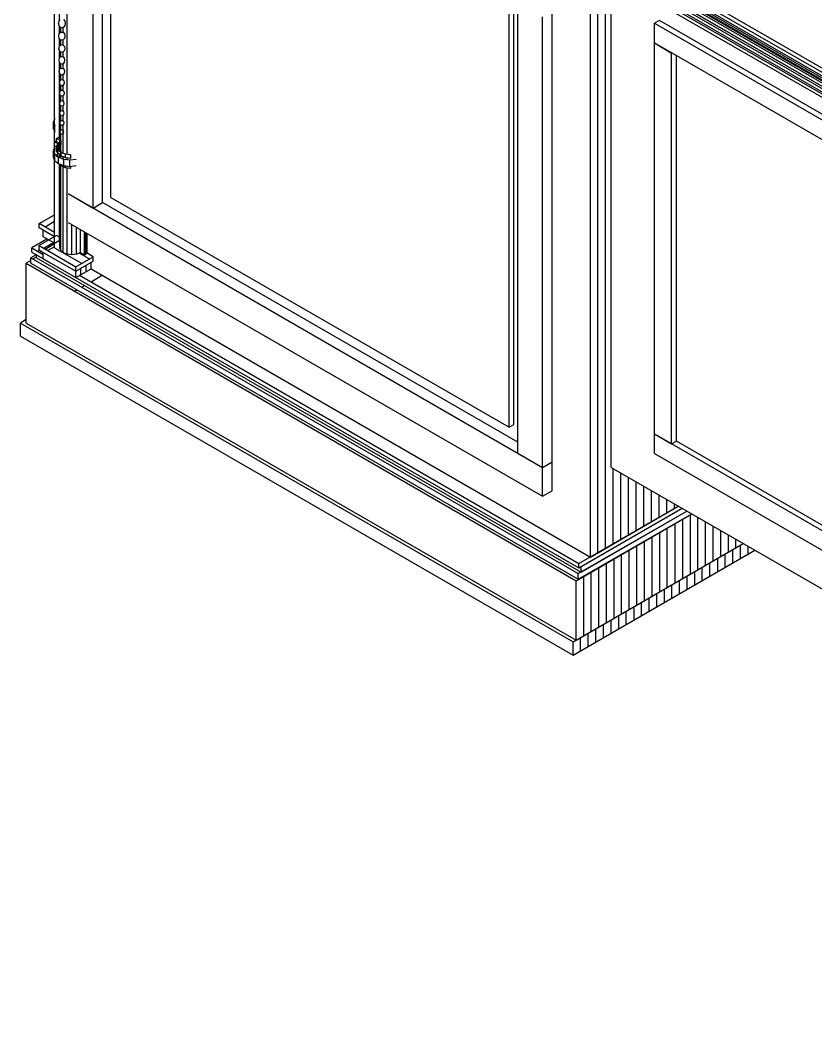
# Model space of a CAD drawing. Header units: inches. Extents: x 0.3 to 16.2, y 0.3 to 11.4.
# Drawn here: x 10.658 to 11.636, y 8.021 to 9.271 of the extents above; entities that cross this region are included whole.
import ezdxf

# ---------------------------------------------------------------- set-up
doc = ezdxf.new("R2010")
doc.units = ezdxf.units.IN
doc.header["$LTSCALE"] = 0.009843
doc.header["$MEASUREMENT"] = 0
doc.layers.add('GEOMETRY', color=7, linetype='Continuous')

msp = doc.modelspace()

# ---------------------------------------------------------------- linework, layer by layer
at = {"layer": 'GEOMETRY'}
for p, q in [((10.7386, 9.7126), (13.2535, 8.2606)), ((10.7421, 9.7146), (13.2535, 8.2646)), ((10.7421, 9.7146), (13.2535, 8.2646)), ((10.7433, 9.7201), (13.2535, 8.2709)), ((10.7433, 9.7177), (13.2535, 8.2685)), ((10.7433, 9.7177), (13.2535, 8.2685)), ((10.7433, 9.7165), (13.2535, 8.2673)), ((10.7362, 9.711), (13.2535, 8.2579)), ((10.7362, 9.711), (13.2535, 8.2579)), ((10.7429, 9.7098), (13.2535, 8.2606)), ((10.7429, 9.7031), (13.2535, 8.2535)), ((10.7429, 9.7031), (13.2535, 8.2535)), ((10.7429, 9.7004), (13.2535, 8.2512)), ((10.7429, 9.7004), (13.2535, 8.2512)), ((10.7429, 9.6965), (13.2535, 8.2469)), ((10.7476, 9.0402), (10.7476, 9.5941)), ((10.7591, 9.0469), (10.7591, 9.5874)), ((10.7697, 9.0531), (10.7697, 9.5689)), ((10.7004, 8.9913), (10.7004, 9.5575)), ((10.7157, 9.1059), (10.7157, 9.524)), ((11.3728, 9.3634), (12.6358, 8.6343)), ((11.3728, 9.3634), (12.6358, 8.6343)), ((12.6323, 8.6417), (11.3811, 9.3638)), ((11.3728, 9.3591), (12.6358, 8.6303)), ((11.3591, 8.611), (11.3591, 9.3409)), ((11.3681, 8.6165), (11.3681, 9.3354)), ((11.3776, 8.622), (11.3776, 9.3299)), ((11.3846, 8.7213), (11.3846, 9.326)), ((11.265, 8.774), (11.265, 9.2898)), ((11.2697, 8.7386), (11.2697, 9.2925)), ((10.7063, 9.2709), (10.7063, 9.2795)), ((11.2591, 8.7709), (11.2591, 9.2866)), ((11.3, 8.7213), (11.3, 9.2752)), ((11.3118, 8.728), (11.3118, 9.2819)), ((10.7051, 9.2673), (10.7059, 9.2701)), ((10.7059, 9.2646), (10.7051, 9.2673)), ((10.7059, 9.2701), (10.7071, 9.272)), ((10.7071, 9.2626), (10.7059, 9.2646)), ((10.7063, 9.2547), (10.7063, 9.2638)), ((10.7067, 9.2551), (10.7067, 9.2634)), ((10.7094, 9.2618), (10.7071, 9.2626)), ((10.7079, 9.2563), (10.7079, 9.2622)), ((10.7114, 9.2626), (10.7094, 9.2618)), ((10.711, 9.2563), (10.711, 9.2622)), ((10.711, 9.2563), (10.711, 9.2622)), ((10.7114, 9.272), (10.713, 9.2701)), ((10.713, 9.2646), (10.7114, 9.2626)), ((10.713, 9.2701), (10.7134, 9.2673)), ((10.7134, 9.2673), (10.713, 9.2646)), ((11.4437, 9.2709), (11.4378, 9.2677)), ((11.4378, 9.2677), (12.015, 8.9343)), ((11.4378, 9.2677), (12.015, 8.9343)), ((11.4378, 9.2433), (11.4378, 9.2677)), ((12.0209, 8.9378), (11.4437, 9.2709)), ((10.7055, 9.2516), (10.7059, 9.2543)), ((10.7059, 9.2488), (10.7055, 9.2516)), ((10.7059, 9.2543), (10.7075, 9.2563)), ((10.7075, 9.2563), (10.7094, 9.2567)), ((10.7094, 9.2567), (10.711, 9.2563)), ((10.711, 9.2563), (10.7126, 9.2543)), ((10.7126, 9.2543), (10.713, 9.2516)), ((10.713, 9.2516), (10.7126, 9.2488)), ((10.7055, 9.2366), (10.7063, 9.239)), ((10.7075, 9.2469), (10.7059, 9.2488)), ((10.7063, 9.2394), (10.7063, 9.2484)), ((10.7063, 9.239), (10.7075, 9.2406)), ((10.7067, 9.2398), (10.7067, 9.248)), ((10.7094, 9.2465), (10.7075, 9.2469)), ((10.7075, 9.2406), (10.7094, 9.2413)), ((10.7079, 9.2409), (10.7079, 9.2469)), ((10.711, 9.2469), (10.7094, 9.2465)), ((10.7094, 9.2413), (10.711, 9.2406)), ((10.7126, 9.2488), (10.711, 9.2469)), ((10.711, 9.2406), (10.711, 9.2469)), ((10.711, 9.2406), (10.711, 9.2469)), ((10.711, 9.2406), (10.7126, 9.239)), ((10.7126, 9.239), (10.713, 9.2366)), ((11.4378, 9.2433), (12.015, 8.9098)), ((11.4378, 9.2433), (11.4587, 9.2307)), ((11.4378, 9.2433), (11.4587, 9.2307)), ((11.4378, 8.7626), (11.4378, 9.2433)), ((10.7063, 9.2339), (10.7055, 9.2366)), ((10.7075, 9.2323), (10.7063, 9.2339)), ((10.7063, 9.2244), (10.7063, 9.2339)), ((10.7063, 9.2244), (10.7075, 9.226)), ((10.7067, 9.2248), (10.7067, 9.2335)), ((10.7094, 9.2315), (10.7075, 9.2323)), ((10.7075, 9.226), (10.7094, 9.2264)), ((10.7079, 9.226), (10.7079, 9.2319)), ((10.711, 9.2323), (10.7094, 9.2315)), ((10.7094, 9.2264), (10.711, 9.226)), ((10.7126, 9.2339), (10.711, 9.2323)), ((10.711, 9.226), (10.711, 9.2323)), ((10.711, 9.226), (10.711, 9.2323)), ((10.711, 9.226), (10.7122, 9.2244)), ((10.713, 9.2366), (10.7126, 9.2339)), ((11.4587, 8.7504), (11.4587, 9.2307)), ((11.4646, 8.7535), (11.4646, 9.2276)), ((10.7059, 9.222), (10.7063, 9.2244)), ((10.7063, 9.2197), (10.7059, 9.222)), ((10.7075, 9.2177), (10.7063, 9.2197)), ((10.7063, 9.1236), (10.7063, 9.2197)), ((10.7067, 9.2102), (10.7067, 9.2193)), ((10.7094, 9.2173), (10.7075, 9.2177)), ((10.7075, 9.2118), (10.7094, 9.2122)), ((10.7079, 9.2118), (10.7079, 9.2177)), ((10.711, 9.2177), (10.7094, 9.2173)), ((10.7094, 9.2122), (10.711, 9.2118)), ((10.7122, 9.2197), (10.711, 9.2177)), ((10.711, 9.2114), (10.711, 9.2181)), ((10.711, 9.2114), (10.711, 9.2181)), ((10.7122, 9.2244), (10.7126, 9.222)), ((10.7126, 9.222), (10.7122, 9.2197)), ((10.7059, 9.2079), (10.7063, 9.2102)), ((10.7063, 9.2059), (10.7059, 9.2079)), ((10.7063, 9.2102), (10.7075, 9.2118)), ((10.7075, 9.2043), (10.7063, 9.2059)), ((10.7067, 9.1094), (10.7067, 9.2055)), ((10.7094, 9.2035), (10.7075, 9.2043)), ((10.7079, 9.198), (10.7079, 9.2039)), ((10.711, 9.2043), (10.7094, 9.2035)), ((10.711, 9.2118), (10.7122, 9.2102)), ((10.7122, 9.2059), (10.711, 9.2043)), ((10.711, 9.1976), (10.711, 9.2043)), ((10.711, 9.1976), (10.711, 9.2043)), ((10.7122, 9.2102), (10.7126, 9.2079)), ((10.7126, 9.2079), (10.7122, 9.2059)), ((10.7063, 9.1945), (10.7067, 9.1965)), ((10.7067, 9.1925), (10.7063, 9.1945)), ((10.7067, 9.1965), (10.7079, 9.198)), ((10.7079, 9.1909), (10.7067, 9.1925)), ((10.7079, 9.198), (10.7094, 9.1984)), ((10.7094, 9.1902), (10.7079, 9.1909)), ((10.7079, 9.1846), (10.7079, 9.1909)), ((10.7094, 9.1984), (10.7106, 9.198)), ((10.7106, 9.1909), (10.7094, 9.1902)), ((10.7106, 9.198), (10.7118, 9.1965)), ((10.7118, 9.1925), (10.7106, 9.1909)), ((10.711, 9.1843), (10.711, 9.1913)), ((10.711, 9.1843), (10.711, 9.1913)), ((10.7118, 9.1965), (10.7122, 9.1945)), ((10.7122, 9.1945), (10.7118, 9.1925)), ((10.7063, 9.1815), (10.7067, 9.1835)), ((10.7067, 9.1795), (10.7063, 9.1815)), ((10.7067, 9.1835), (10.7079, 9.1846)), ((10.7079, 9.178), (10.7067, 9.1795)), ((10.7079, 9.1846), (10.7094, 9.1854)), ((10.7079, 9.1717), (10.7079, 9.1783)), ((10.7094, 9.1776), (10.7079, 9.178)), ((10.7094, 9.1854), (10.7106, 9.1846)), ((10.7106, 9.178), (10.7094, 9.1776)), ((10.7106, 9.1846), (10.7118, 9.1835)), ((10.7118, 9.1795), (10.7106, 9.178)), ((10.711, 9.1713), (10.711, 9.1787)), ((10.711, 9.1713), (10.711, 9.1787)), ((10.7118, 9.1835), (10.7122, 9.1815)), ((10.7122, 9.1815), (10.7118, 9.1795)), ((10.7067, 9.1689), (10.7071, 9.1709)), ((10.7071, 9.1669), (10.7067, 9.1689)), ((10.7071, 9.1709), (10.7079, 9.172)), ((10.7079, 9.1657), (10.7071, 9.1669)), ((10.7079, 9.172), (10.7094, 9.1724)), ((10.7079, 9.1594), (10.7079, 9.1661)), ((10.7094, 9.1654), (10.7079, 9.1657)), ((10.7094, 9.1724), (10.7106, 9.172)), ((10.7106, 9.1657), (10.7094, 9.1654)), ((10.7106, 9.172), (10.7114, 9.1709)), ((10.7114, 9.1669), (10.7106, 9.1657)), ((10.711, 9.1591), (10.711, 9.1665)), ((10.711, 9.1591), (10.711, 9.1665)), ((10.7114, 9.1709), (10.7118, 9.1689)), ((10.7118, 9.1689), (10.7114, 9.1669)), ((10.7008, 9.1504), (10.6992, 9.1461)), ((10.7067, 9.1567), (10.7071, 9.1587)), ((10.7071, 9.1551), (10.7067, 9.1567)), ((10.7071, 9.1587), (10.7079, 9.1598)), ((10.7079, 9.1539), (10.7071, 9.1551)), ((10.7079, 9.1598), (10.7094, 9.1602)), ((10.7079, 9.1472), (10.7079, 9.1543)), ((10.7094, 9.1535), (10.7079, 9.1539)), ((10.7094, 9.1602), (10.7106, 9.1598)), ((10.7106, 9.1539), (10.7094, 9.1535)), ((10.7106, 9.1598), (10.7114, 9.1587)), ((10.7114, 9.1551), (10.7106, 9.1539)), ((10.711, 9.1469), (10.711, 9.1543)), ((10.711, 9.1469), (10.711, 9.1543)), ((10.7114, 9.1587), (10.7118, 9.1567)), ((10.7118, 9.1567), (10.7114, 9.1551)), ((10.6992, 9.1461), (10.7008, 9.1417)), ((10.6992, 9.1461), (10.7008, 9.1417)), ((10.6992, 9.1378), (10.6992, 9.1461)), ((10.6992, 9.1378), (10.7008, 9.1335)), ((10.7008, 9.1335), (10.7008, 9.1417)), ((10.7071, 9.1469), (10.7083, 9.1476)), ((10.7071, 9.1449), (10.7071, 9.1469)), ((10.7071, 9.1433), (10.7071, 9.1449)), ((10.7083, 9.1421), (10.7071, 9.1433)), ((10.7079, 9.1358), (10.7079, 9.1425)), ((10.7083, 9.1476), (10.7094, 9.1484)), ((10.7094, 9.1417), (10.7083, 9.1421)), ((10.7094, 9.1484), (10.7106, 9.1476)), ((10.7106, 9.1421), (10.7094, 9.1417)), ((10.7106, 9.1476), (10.7114, 9.1469)), ((10.7114, 9.1433), (10.7106, 9.1421)), ((10.711, 9.1071), (10.711, 9.1429)), ((10.711, 9.1071), (10.711, 9.1429)), ((10.7114, 9.1469), (10.7118, 9.1449)), ((10.7118, 9.1449), (10.7114, 9.1433)), ((10.7004, 9.1272), (10.7004, 9.135)), ((10.7028, 9.1256), (10.7063, 9.1276)), ((10.7067, 9.1236), (10.7028, 9.1256)), ((10.7067, 9.1236), (10.7028, 9.1256)), ((10.7028, 9.1217), (10.7028, 9.1256)), ((10.7051, 9.1244), (10.7063, 9.1252)), ((10.7071, 9.1339), (10.7075, 9.135)), ((10.7075, 9.1323), (10.7071, 9.1339)), ((10.7075, 9.135), (10.7083, 9.1362)), ((10.7083, 9.1311), (10.7075, 9.1323)), ((10.7079, 9.1016), (10.7079, 9.1315)), ((10.7083, 9.1362), (10.7094, 9.1366)), ((10.7094, 9.1307), (10.7083, 9.1311)), ((10.7094, 9.1366), (10.7102, 9.1362)), ((10.7102, 9.1311), (10.7094, 9.1307)), ((10.7102, 9.1362), (10.711, 9.135)), ((10.711, 9.1323), (10.7102, 9.1311)), ((10.711, 9.135), (10.7114, 9.1339)), ((10.7114, 9.1339), (10.711, 9.1323)), ((10.6992, 9.1106), (10.7008, 9.1154)), ((10.7004, 9.1217), (10.7028, 9.1228)), ((10.7051, 9.1189), (10.7004, 9.1217)), ((10.7051, 9.1189), (10.7004, 9.1217)), ((10.7004, 9.1134), (10.7004, 9.1217)), ((10.7031, 9.1118), (10.7004, 9.1134)), ((10.7008, 9.1154), (10.7051, 9.1189)), ((10.7067, 9.1193), (10.7028, 9.1217)), ((10.7028, 9.1094), (10.7028, 9.1122)), ((10.7031, 9.1154), (10.7043, 9.1193)), ((10.7043, 9.1118), (10.7031, 9.1154)), ((10.7043, 9.1118), (10.7031, 9.1154)), ((10.7031, 9.1114), (10.7031, 9.1154)), ((10.7043, 9.1193), (10.7067, 9.1213)), ((10.7051, 9.1106), (10.7051, 9.1189)), ((10.7051, 9.115), (10.7063, 9.1154)), ((10.7067, 9.1114), (10.7051, 9.1122)), ((10.7067, 9.1114), (10.7051, 9.1122)), ((10.7063, 9.1114), (10.7063, 9.1197)), ((10.7083, 9.1224), (10.7079, 9.1228)), ((10.7083, 9.1224), (10.7079, 9.1228)), ((10.7079, 9.1224), (10.7083, 9.1224)), ((10.7083, 9.1185), (10.7079, 9.1189)), ((10.7083, 9.1185), (10.7083, 9.1224)), ((10.7008, 9.1063), (10.6992, 9.1106)), ((10.7008, 9.1063), (10.6992, 9.1106)), ((10.6992, 9.1028), (10.6992, 9.1106)), ((10.7008, 9.098), (10.6992, 9.1028)), ((10.7051, 9.1028), (10.7008, 9.1063)), ((10.7008, 9.098), (10.7008, 9.1063)), ((10.7051, 9.1028), (10.7008, 9.1063)), ((10.7043, 9.1087), (10.7028, 9.1094)), ((10.7043, 9.1075), (10.7031, 9.1114)), ((10.7031, 9.1031), (10.7043, 9.1071)), ((10.7083, 9.1083), (10.7043, 9.1118)), ((10.7043, 9.1075), (10.7043, 9.1118)), ((10.7083, 9.1083), (10.7043, 9.1118)), ((10.7051, 9.1106), (10.7043, 9.1114)), ((10.7043, 9.1071), (10.7047, 9.1075)), ((10.7083, 9.1043), (10.7043, 9.1075)), ((10.7051, 9.0988), (10.7043, 9.0996)), ((10.7051, 9.0988), (10.7043, 9.0996)), ((10.7118, 9.1), (10.7051, 9.1028)), ((10.7051, 9.0945), (10.7051, 9.1028)), ((10.7118, 9.1), (10.7051, 9.1028)), ((10.7063, 9.102), (10.7063, 9.1059)), ((10.7067, 9.102), (10.7067, 9.1055)), ((10.7083, 9.1102), (10.7079, 9.1106)), ((10.7083, 9.1102), (10.7079, 9.1106)), ((10.7079, 9.1102), (10.7083, 9.1102)), ((10.7083, 9.1063), (10.7083, 9.1102)), ((10.7138, 9.1063), (10.7083, 9.1083)), ((10.7083, 9.1043), (10.7083, 9.1083)), ((10.7138, 9.1063), (10.7083, 9.1083)), ((10.7138, 9.102), (10.7083, 9.1043)), ((10.711, 9.1004), (10.711, 9.1031)), ((10.711, 9.1004), (10.711, 9.1031)), ((10.7193, 9.0992), (10.7118, 9.1)), ((10.7118, 9.0921), (10.7118, 9.1)), ((10.7193, 9.0992), (10.7118, 9.1)), ((10.7205, 9.1055), (10.7138, 9.1063)), ((10.7138, 9.102), (10.7138, 9.1063)), ((10.7205, 9.1055), (10.7138, 9.1063)), ((10.7205, 9.1012), (10.7138, 9.102)), ((10.7157, 9.0996), (10.7157, 9.102)), ((10.7268, 9.1), (10.7193, 9.0992)), ((10.7268, 9.1), (10.7193, 9.0992)), ((10.7205, 9.1012), (10.7205, 9.1055)), ((10.7051, 9.0945), (10.7008, 9.098)), ((10.7083, 9.0921), (10.7043, 9.0953)), ((10.7118, 9.0921), (10.7051, 9.0945)), ((10.7063, 9), (10.7063, 9.0937)), ((10.7067, 8.9913), (10.7067, 9.0933)), ((10.7079, 8.9878), (10.7079, 9.0933)), ((10.7083, 9.0921), (10.7083, 9.0933)), ((10.7138, 9.0898), (10.7083, 9.0921)), ((10.711, 8.985), (10.711, 9.0909)), ((10.711, 8.9972), (10.711, 9.0909)), ((10.7193, 9.0909), (10.7118, 9.0921)), ((10.7138, 9.0898), (10.7138, 9.0917)), ((10.7205, 9.089), (10.7138, 9.0898)), ((10.7157, 8.9835), (10.7157, 9.0898)), ((10.7193, 9.0909), (10.7193, 9.0992)), ((10.7268, 9.0921), (10.7193, 9.0909)), ((10.7205, 9.089), (10.7205, 9.0913)), ((10.7169, 9.0579), (11.3, 8.7213)), ((10.7169, 9.0579), (11.3, 8.7213)), ((10.7169, 9.0579), (10.7476, 9.0402)), ((10.7697, 9.0531), (11.2591, 8.7709)), ((10.7476, 9.0402), (10.7591, 9.0469)), ((11.2697, 8.7524), (10.7591, 9.0469)), ((10.6815, 9.0213), (10.7004, 9.0319)), ((10.7004, 9.0102), (10.6815, 9.0213)), ((10.7004, 9.0102), (10.6815, 9.0213)), ((10.6815, 9.0157), (10.6815, 9.0213)), ((10.7004, 9.0047), (10.6815, 9.0157)), ((10.6862, 9.0047), (10.6862, 9.013)), ((10.6886, 9.0169), (10.7004, 9.024)), ((10.7169, 9.0224), (11.3, 8.6858)), ((10.7217, 8.9827), (10.7217, 9.0197)), ((10.7272, 8.9835), (10.7272, 9.0165)), ((10.7323, 8.985), (10.7323, 9.0138)), ((10.6909, 9.002), (10.6724, 8.9913)), ((10.7028, 9.0063), (10.6815, 8.9941)), ((10.7004, 8.9969), (10.6862, 9.0047)), ((10.7051, 8.9996), (10.6886, 8.9898)), ((10.7063, 9.0043), (10.7028, 9.0063)), ((10.7067, 8.9984), (10.7051, 8.9996)), ((10.7067, 9), (10.7063, 9)), ((10.737, 8.9823), (10.737, 9.011)), ((10.7386, 8.9835), (10.7386, 9.0098)), ((10.7406, 8.9846), (10.7406, 9.0091)), ((10.6724, 8.9913), (10.6862, 8.9831)), ((10.6724, 8.9913), (10.6862, 8.9831)), ((10.6724, 8.9858), (10.6724, 8.9913)), ((10.6823, 8.9882), (10.6799, 8.987)), ((10.6815, 8.9941), (10.7264, 8.9681)), ((10.6815, 8.9941), (10.7264, 8.9681)), ((10.6815, 8.9886), (10.6815, 8.9941)), ((10.6815, 8.9886), (10.7264, 8.9626)), ((10.6988, 8.9976), (10.687, 8.9909)), ((10.7004, 8.9961), (10.6894, 8.9898)), ((10.7004, 8.9925), (10.6921, 8.9878)), ((10.7004, 8.9913), (10.7335, 8.9724)), ((10.7079, 8.9878), (10.7067, 8.9913)), ((10.711, 8.985), (10.7079, 8.9878)), ((10.6713, 8.9756), (10.6654, 8.9724)), ((10.6776, 8.9827), (10.6713, 8.9791)), ((10.6713, 8.9791), (11.3441, 8.5906)), ((10.6713, 8.9791), (11.3441, 8.5906)), ((10.6713, 8.9724), (10.6713, 8.9791)), ((10.6724, 8.9858), (11.3449, 8.5976)), ((10.678, 8.9799), (10.674, 8.9776)), ((10.678, 8.9791), (10.678, 8.9823)), ((10.678, 8.9791), (11.3476, 8.5925)), ((10.6846, 8.987), (10.6823, 8.9854)), ((10.6862, 8.9846), (10.685, 8.9839)), ((10.6862, 8.9776), (10.6862, 8.9858)), ((10.6862, 8.9776), (10.7264, 8.9547)), ((10.7157, 8.9835), (10.711, 8.985)), ((10.7217, 8.9827), (10.7157, 8.9835)), ((10.7272, 8.9835), (10.7217, 8.9827)), ((10.7264, 8.9681), (10.7476, 8.9803)), ((10.7264, 8.9681), (10.7476, 8.9803)), ((10.7264, 8.9626), (10.7476, 8.9748)), ((10.7323, 8.985), (10.7272, 8.9835)), ((10.7429, 8.9776), (10.7307, 8.9846)), ((10.737, 8.9823), (10.7323, 8.985)), ((10.7406, 8.9846), (10.737, 8.9823)), ((10.7476, 8.9803), (10.7406, 8.9846)), ((10.7476, 8.9748), (10.7476, 8.9803)), ((10.6654, 8.9724), (11.3413, 8.5819)), ((10.6654, 8.9724), (11.3413, 8.5819)), ((10.6654, 8.8988), (10.6654, 8.9724)), ((10.6713, 8.9724), (11.3441, 8.5839)), ((10.7264, 8.9626), (10.7264, 8.9681)), ((10.7264, 8.9547), (10.7264, 8.9654)), ((10.7264, 8.9547), (10.7453, 8.9654)), ((10.7327, 8.9583), (10.7327, 8.9665)), ((10.739, 8.9618), (10.739, 8.9701)), ((10.7453, 8.9654), (10.7453, 8.9736)), ((10.7453, 8.9654), (11.3591, 8.611)), ((10.7311, 8.9575), (11.3449, 8.6031)), ((10.7311, 8.9575), (11.3449, 8.6031)), ((10.7591, 8.9575), (10.7453, 8.9492)), ((10.728, 8.9394), (10.7252, 8.9378)), ((10.7374, 8.9449), (10.7339, 8.9429)), ((10.6654, 8.9031), (10.6583, 8.8988)), ((10.6583, 8.8988), (11.3378, 8.5067)), ((10.6583, 8.8988), (11.3378, 8.5067)), ((10.6583, 8.8827), (10.6583, 8.8988)), ((10.6654, 8.8988), (11.3413, 8.5087)), ((10.6583, 8.8827), (11.3378, 8.4902)), ((11.2591, 8.7709), (11.265, 8.774)), ((11.4378, 8.7626), (12.015, 8.4291)), ((11.4378, 8.7626), (12.015, 8.4291)), ((11.4378, 8.7626), (11.4587, 8.7504)), ((11.4378, 8.7382), (11.4378, 8.7626)), ((11.4587, 8.7504), (11.4646, 8.7535)), ((11.9937, 8.4484), (11.4646, 8.7535)), ((11.2697, 8.7386), (11.3, 8.7213)), ((11.4378, 8.7382), (12.015, 8.4047)), ((11.3, 8.7213), (11.3118, 8.728)), ((11.3, 8.7213), (11.3118, 8.728)), ((11.3, 8.7213), (11.3118, 8.728)), ((11.3118, 8.6925), (11.3118, 8.728)), ((11.3, 8.6858), (11.3, 8.7213)), ((11.3846, 8.7213), (12.6591, 7.9854)), ((11.387, 8.6276), (11.387, 8.7197)), ((11.3965, 8.6327), (11.3965, 8.7142)), ((11.4059, 8.6382), (11.4059, 8.7091)), ((11.4154, 8.6437), (11.4154, 8.7035)), ((11.3, 8.6858), (11.3118, 8.6925)), ((11.4248, 8.6492), (11.4248, 8.698)), ((11.4339, 8.6547), (11.4339, 8.6925)), ((11.4433, 8.6598), (11.4433, 8.6874)), ((11.4528, 8.6654), (11.4528, 8.6819)), ((11.4622, 8.6709), (11.4622, 8.6764)), ((11.3413, 8.5819), (11.4835, 8.6642)), ((11.3413, 8.5819), (11.4835, 8.6642)), ((11.3441, 8.5906), (11.4776, 8.6673)), ((11.3441, 8.5906), (11.4776, 8.6673)), ((11.3441, 8.5839), (11.4835, 8.6642)), ((11.3449, 8.6031), (11.4669, 8.6736)), ((11.3449, 8.6031), (11.4669, 8.6736)), ((11.3449, 8.5976), (11.4717, 8.6709)), ((11.3476, 8.5992), (11.4717, 8.6709)), ((11.3476, 8.5992), (11.4717, 8.6709)), ((11.3476, 8.5925), (11.4776, 8.6673)), ((11.3591, 8.611), (11.4669, 8.6736)), ((11.4819, 8.5898), (11.4819, 8.663)), ((11.463, 8.5791), (11.463, 8.6524)), ((11.4724, 8.5843), (11.4724, 8.6579)), ((11.4909, 8.5953), (11.4909, 8.6598)), ((11.5004, 8.6008), (11.5004, 8.6543)), ((11.4441, 8.5681), (11.4441, 8.6413)), ((11.4535, 8.5736), (11.4535, 8.6469)), ((11.5098, 8.6059), (11.5098, 8.6488)), ((11.5193, 8.6114), (11.5193, 8.6433)), ((11.5287, 8.6169), (11.5287, 8.6382)), ((11.3378, 8.5067), (11.5469, 8.6276)), ((11.3378, 8.5067), (11.5469, 8.6276)), ((11.3413, 8.5087), (11.5469, 8.6276)), ((11.4161, 8.552), (11.4161, 8.6252)), ((11.4256, 8.5575), (11.4256, 8.6307)), ((11.435, 8.5626), (11.435, 8.6362)), ((11.5378, 8.6224), (11.5378, 8.6327)), ((11.5433, 8.6091), (11.5433, 8.6252)), ((11.3378, 8.4902), (11.561, 8.6193)), ((11.3972, 8.5409), (11.3972, 8.6146)), ((11.4067, 8.5465), (11.4067, 8.6197)), ((11.5244, 8.5984), (11.5244, 8.6146)), ((11.5339, 8.6035), (11.5339, 8.6201)), ((11.5528, 8.6146), (11.5528, 8.624)), ((11.3449, 8.5976), (11.3449, 8.6031)), ((11.3787, 8.5303), (11.3787, 8.6035)), ((11.3882, 8.5358), (11.3882, 8.6091)), ((11.5059, 8.5874), (11.5059, 8.6035)), ((11.5154, 8.5929), (11.5154, 8.6091)), ((11.3441, 8.5839), (11.3441, 8.5906)), ((11.3476, 8.5925), (11.3476, 8.5992)), ((11.3508, 8.5142), (11.3508, 8.5874)), ((11.3598, 8.5193), (11.3598, 8.5929)), ((11.3693, 8.5248), (11.3693, 8.598)), ((11.478, 8.5713), (11.478, 8.5874)), ((11.4874, 8.5768), (11.4874, 8.5929)), ((11.4965, 8.5819), (11.4965, 8.5984)), ((11.3413, 8.5087), (11.3413, 8.5819)), ((11.4591, 8.5606), (11.4591, 8.5768)), ((11.4685, 8.5657), (11.4685, 8.5823)), ((11.4406, 8.5496), (11.4406, 8.5661)), ((11.45, 8.5551), (11.45, 8.5713)), ((11.4126, 8.5335), (11.4126, 8.5496)), ((11.4217, 8.539), (11.4217, 8.5551)), ((11.4311, 8.5441), (11.4311, 8.5606)), ((11.3937, 8.5228), (11.3937, 8.539)), ((11.4031, 8.528), (11.4031, 8.5445)), ((11.3752, 8.5118), (11.3752, 8.5283)), ((11.3843, 8.5173), (11.3843, 8.5335)), ((11.3469, 8.4957), (11.3469, 8.5122)), ((11.3563, 8.5012), (11.3563, 8.5173)), ((11.3657, 8.5067), (11.3657, 8.5228)), ((11.3378, 8.4902), (11.3378, 8.5067))]:
    msp.add_line(p, q, dxfattribs=at)

doc.saveas('drawing.dxf')
